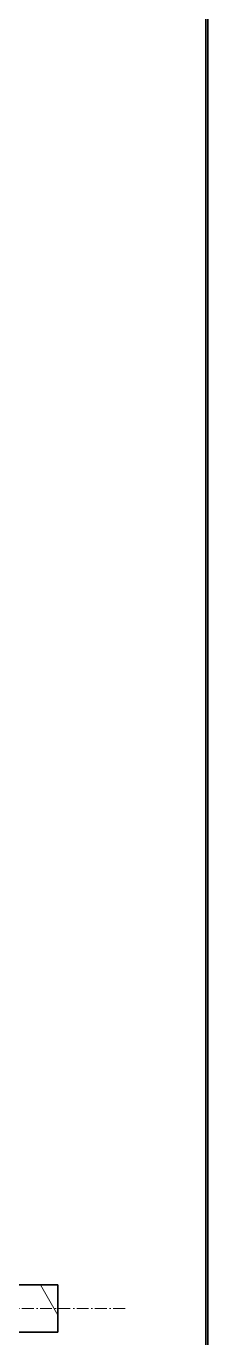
# Model space of a CAD drawing. Header units: millimetres. Extents: x 4398 to 33805, y 3079 to 23874.
# Drawn here: x 14667 to 14851, y 11362 to 12693 of the extents above; entities that cross this region are included whole.
import ezdxf

# ---------------------------------------------------------------- set-up
doc = ezdxf.new("R2010")
doc.units = ezdxf.units.MM
doc.linetypes.add('DASHDOT', pattern=[18.5, 12, -3, 0.5, -3])

# ---------------------------------------------------------------- blocks, each defined once
blk = doc.blocks.new('A$C55E021B5')
at = {"color": 7, "lineweight": 35, "ltscale": 0.08}
blk.add_line((519.8, 1094.5), (519.8, 1046.5), dxfattribs=at)
at = {"color": 7, "lineweight": 35, "ltscale": 0.183334}
for p, q in [((629.8, 1094.5), (519.8, 1094.5)), ((629.8, 1046.5), (519.8, 1046.5))]:
    blk.add_line(p, q, dxfattribs=at)
at = {"color": 7, "lineweight": 13, "ltscale": 0.058957}
blk.add_line((537.4, 1094.5), (519.8, 1063.9), dxfattribs=at)
at = {"color": 7, "linetype": 'DASHDOT', "lineweight": 13}
blk.add_line((451.8, 1070.5), (1267.8, 1070.5), dxfattribs=at)
blk = doc.blocks.new('1')
at = {"color": 7, "lineweight": 35}
for p, q in [((14848.6, 13016.3), (14848.6, 10323.9)), ((14850.6, 13018.3), (14850.6, 11149.9))]:
    blk.add_line(p, q, dxfattribs=at)
at = {"xscale": -1}
blk.add_blockref('A$C55E021B5', (15218.6, 10321.4), dxfattribs=at)

msp = doc.modelspace()

# ---------------------------------------------------------------- block references
msp.add_blockref('1', (0, 0))

doc.saveas('drawing.dxf')
